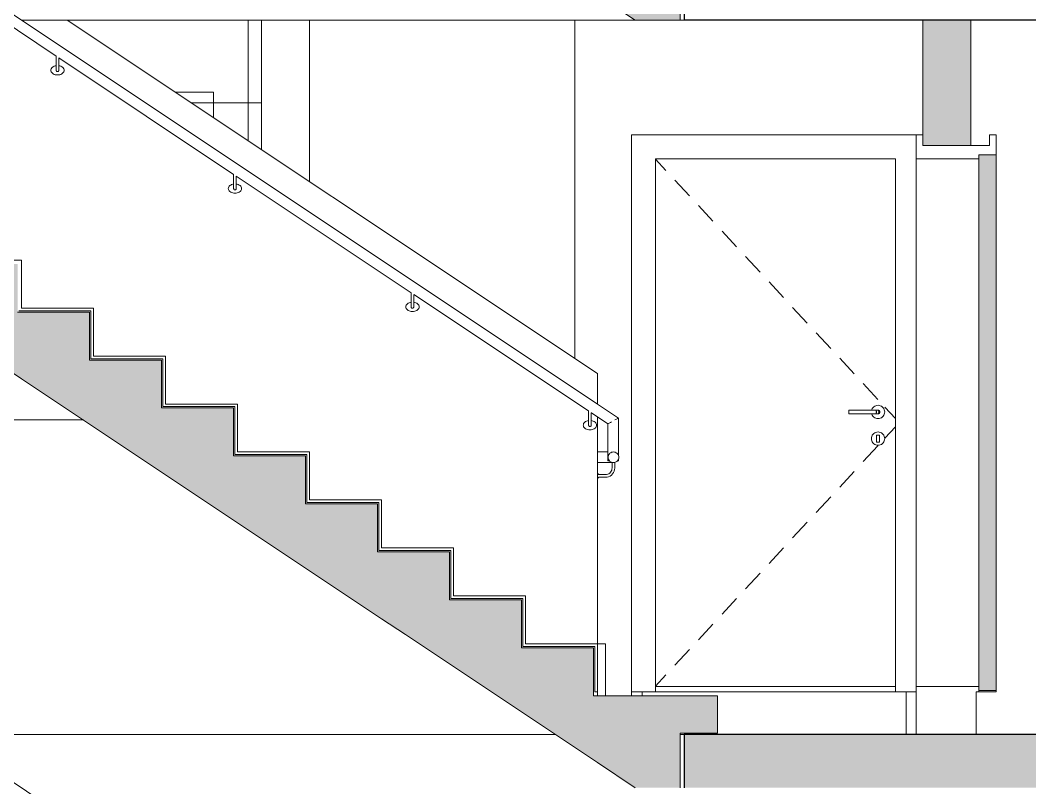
# Model space of a CAD drawing. Header units: metres. Extents: x -0.3 to 19.2, y -7 to 21.5.
# Drawn here: x 10 to 13.787, y 5.55 to 8.43 of the extents above; entities that cross this region are included whole.
import ezdxf

# ---------------------------------------------------------------- set-up
doc = ezdxf.new("R2010")
doc.units = ezdxf.units.M
doc.header["$MEASUREMENT"] = 0
for name, color, linetype in [('C_Schnitt C RB_1_120 Wand Innen tragend', 7, 'Continuous'), ('C_Schnitt C RB_1_210 Decke', 7, 'Continuous'), ('C_Schnitt C RB_1_270 Deckendurchbruchsymbol', 7, 'Continuous'), ('C_Schnitt C RB_1_410 Treppe', 7, 'Continuous'), ('C_Schnitt C RB_1_430 Aufzug', 7, 'Continuous'), ('C_Schnitt C RB_1_450 Absturzsicherung', 7, 'Continuous')]:
    doc.layers.add(name, color=color, linetype=linetype)

msp = doc.modelspace()

# ---------------------------------------------------------------- hatches: boundary and pattern name
at = {"layer": 'C_Schnitt C RB_1_120 Wand Innen tragend', "linetype": 'Continuous', "lineweight": 0, "true_color": 0x000000}
msp.add_hatch(color=18, dxfattribs=at).paths.add_polyline_path([(13.565, 7.96), (13.565, 8.43), (13.385, 8.43), (13.385, 7.96)])
at = {"layer": 'C_Schnitt C RB_1_120 Wand Innen tragend', "linetype": 'Continuous', "lineweight": 0, "true_color": 0x3f3f3f}
msp.add_hatch(color=250, dxfattribs=at).paths.add_polyline_path([(13.66, 5.915), (13.66, 7.925), (13.595, 7.925), (13.595, 5.915)])
at = {"layer": 'C_Schnitt C RB_1_210 Decke', "linetype": 'Continuous', "lineweight": 0, "true_color": 0x000000}
msp.add_hatch(color=18, dxfattribs=at).paths.add_polyline_path([(12.49, 5.55), (14.6743, 5.55), (14.6743, 5.75), (12.49, 5.75)])
at = {"layer": 'C_Schnitt C RB_1_410 Treppe', "linetype": 'Continuous', "lineweight": 0, "true_color": 0x000000}
for points in [[(7.79, 11.655), (7.79, 11.505), (7.94, 11.505), (7.94, 11.31), (7.9869, 11.31), (12.3069, 8.43), (12.475, 8.43), (12.475, 8.635), (12.615, 8.635), (12.615, 8.775), (12.15, 8.775), (12.15, 8.955), (11.88, 8.955), (11.88, 9.135), (11.61, 9.135), (11.61, 9.315), (11.34, 9.315), (11.34, 9.495), (11.07, 9.495), (11.07, 9.675), (10.8, 9.675), (10.8, 9.855), (10.53, 9.855), (10.53, 10.035), (10.26, 10.035), (10.26, 10.215), (9.99, 10.215), (9.99, 10.395), (9.72, 10.395), (9.72, 10.575), (9.45, 10.575), (9.45, 10.755), (9.18, 10.755), (9.18, 10.935), (8.91, 10.935), (8.91, 11.115), (8.64, 11.115), (8.64, 11.295), (8.37, 11.295), (8.37, 11.475), (8.105, 11.475), (8.105, 11.655)], [(8.105, 8.775), (7.79, 8.775), (7.79, 8.625), (7.94, 8.625), (7.94, 8.43), (7.9869, 8.43), (12.3069, 5.55), (12.475, 5.55), (12.475, 5.755), (12.615, 5.755), (12.615, 5.895), (12.15, 5.895), (12.15, 6.075), (11.88, 6.075), (11.88, 6.255), (11.61, 6.255), (11.61, 6.435), (11.34, 6.435), (11.34, 6.615), (11.07, 6.615), (11.07, 6.795), (10.8, 6.795), (10.8, 6.975), (10.53, 6.975), (10.53, 7.155), (10.26, 7.155), (10.26, 7.335), (9.99, 7.335), (9.99, 7.515), (9.72, 7.515), (9.72, 7.695), (9.45, 7.695), (9.45, 7.875), (9.18, 7.875), (9.18, 8.055), (8.91, 8.055), (8.91, 8.235), (8.64, 8.235), (8.64, 8.415), (8.37, 8.415), (8.37, 8.595), (8.105, 8.595)]]:
    msp.add_hatch(color=18, dxfattribs=at).paths.add_polyline_path(points)

# ---------------------------------------------------------------- linework, layer by layer
at = {"layer": 'C_Schnitt C RB_1_120 Wand Innen tragend', "color": 7, "linetype": 'Continuous', "lineweight": 18, "ltscale": 1000}
for p, q in [((10.905, 7.9442), (10.905, 8.43)), ((11.085, 8.43), (11.085, 7.8243)), ((12.08, 7.1613), (12.08, 8.43)), ((13.565, 8.43), (13.565, 7.96)), ((13.565, 7.96), (13.385, 7.96)), ((12.3325, 5.895), (12.3325, 5.91)), ((13.3225, 5.91), (13.3225, 5.75))]:
    msp.add_line(p, q, dxfattribs=at)
at = {"layer": 'C_Schnitt C RB_1_120 Wand Innen tragend', "color": 7, "linetype": 'Continuous', "lineweight": 13, "ltscale": 1000}
for p, q in [((12.2925, 5.91), (12.2925, 8)), ((12.2925, 8), (13.36, 8)), ((13.385, 8), (13.36, 8)), ((13.635, 8), (13.635, 7.96)), ((13.66, 8), (13.635, 8)), ((13.66, 7.925), (13.595, 7.925)), ((12.7624, 7.91), (12.3825, 7.91)), ((12.3825, 7.91), (12.3825, 5.93)), ((12.3825, 7.9088), (12.4218, 7.8663)), ((12.8274, 7.91), (12.7624, 7.91)), ((13.2825, 7.91), (12.8274, 7.91)), ((13.2825, 5.93), (13.2825, 7.91)), ((13.36, 7.91), (13.36, 5.91)), ((13.595, 7.91), (13.36, 7.91)), ((12.4558, 7.8296), (12.5101, 7.7709)), ((12.5441, 7.7342), (12.5984, 7.6755)), ((12.6324, 7.6388), (12.6867, 7.58)), ((12.7207, 7.5433), (12.775, 7.4846)), ((12.809, 7.4479), (12.8633, 7.3892)), ((12.8973, 7.3525), (12.9516, 7.2938)), ((12.9856, 7.2571), (13.0399, 7.1984)), ((13.0739, 7.1617), (13.1282, 7.103)), ((13.1622, 7.0663), (13.2165, 7.0075)), ((13.1936, 6.967), (13.194, 6.9686)), ((13.194, 6.9686), (13.1958, 6.9725)), ((13.1958, 6.9725), (13.1983, 6.9761)), ((13.1983, 6.9761), (13.2014, 6.9792)), ((13.2014, 6.9792), (13.205, 6.9817)), ((13.205, 6.9817), (13.2089, 6.9835)), ((13.2089, 6.9835), (13.2132, 6.9846)), ((13.2132, 6.9846), (13.2175, 6.985)), ((13.2175, 6.985), (13.2218, 6.9846)), ((13.2218, 6.9846), (13.2261, 6.9835)), ((13.2261, 6.9835), (13.23, 6.9817)), ((13.23, 6.9817), (13.2336, 6.9792)), ((13.2336, 6.9792), (13.2367, 6.9761)), ((13.2367, 6.9761), (13.2392, 6.9725)), ((13.2392, 6.9725), (13.241, 6.9686)), ((13.241, 6.9686), (13.2421, 6.9643)), ((13.2432, 6.9787), (13.2825, 6.9362)), ((13.1075, 6.967), (13.1075, 6.9669)), ((13.1985, 6.967), (13.1075, 6.967)), ((13.1075, 6.9669), (13.1075, 6.9666)), ((13.1075, 6.9666), (13.1075, 6.9661)), ((13.1075, 6.9661), (13.1075, 6.9654)), ((13.1075, 6.9654), (13.1075, 6.9645)), ((13.1075, 6.9645), (13.1075, 6.9635)), ((13.1075, 6.9635), (13.1075, 6.9624)), ((13.1075, 6.9624), (13.1075, 6.9612)), ((13.1075, 6.9612), (13.1075, 6.96)), ((13.1075, 6.96), (13.1075, 6.9588)), ((13.1075, 6.9588), (13.1075, 6.9576)), ((13.1075, 6.9576), (13.1075, 6.9565)), ((13.1075, 6.9565), (13.1075, 6.9555)), ((13.1075, 6.9555), (13.1075, 6.9546)), ((13.1075, 6.9546), (13.1075, 6.9539)), ((13.1075, 6.9539), (13.1075, 6.9534)), ((13.1075, 6.9534), (13.1075, 6.9531)), ((13.1075, 6.9531), (13.1075, 6.953)), ((13.1985, 6.953), (13.1075, 6.953)), ((13.194, 6.9514), (13.1936, 6.953)), ((13.1958, 6.9475), (13.194, 6.9514)), ((13.1983, 6.9439), (13.1958, 6.9475)), ((13.2014, 6.9408), (13.1983, 6.9439)), ((13.208, 6.967), (13.1985, 6.967)), ((13.208, 6.953), (13.1985, 6.953)), ((13.205, 6.9383), (13.2014, 6.9408)), ((13.2089, 6.9365), (13.205, 6.9383)), ((13.215, 6.967), (13.208, 6.967)), ((13.215, 6.953), (13.208, 6.953)), ((13.2132, 6.9354), (13.2089, 6.9365)), ((13.2098, 6.9661), (13.2103, 6.9654)), ((13.2103, 6.9546), (13.2098, 6.9539)), ((13.2103, 6.9654), (13.2108, 6.9645)), ((13.2108, 6.9555), (13.2103, 6.9546)), ((13.2108, 6.9645), (13.2111, 6.9635)), ((13.2111, 6.9565), (13.2108, 6.9555)), ((13.2111, 6.9635), (13.2114, 6.9624)), ((13.2114, 6.9576), (13.2111, 6.9565)), ((13.2114, 6.9624), (13.2116, 6.9612)), ((13.2116, 6.9588), (13.2114, 6.9576)), ((13.2116, 6.9612), (13.2116, 6.96)), ((13.2116, 6.96), (13.2116, 6.9588)), ((13.2175, 6.935), (13.2132, 6.9354)), ((13.2175, 6.967), (13.215, 6.967)), ((13.2175, 6.953), (13.215, 6.953)), ((13.2175, 6.967), (13.2187, 6.9669)), ((13.2187, 6.9531), (13.2175, 6.953)), ((13.2218, 6.9354), (13.2175, 6.935)), ((13.2181, 6.9661), (13.219, 6.9654)), ((13.219, 6.9546), (13.2181, 6.9539)), ((13.2187, 6.9669), (13.2199, 6.9666)), ((13.2199, 6.9534), (13.2187, 6.9531)), ((13.219, 6.9654), (13.2198, 6.9645)), ((13.2198, 6.9555), (13.219, 6.9546)), ((13.2198, 6.9645), (13.2204, 6.9635)), ((13.2204, 6.9565), (13.2198, 6.9555)), ((13.2199, 6.9666), (13.221, 6.9661)), ((13.221, 6.9539), (13.2199, 6.9534)), ((13.2204, 6.9635), (13.2209, 6.9624)), ((13.2209, 6.9576), (13.2204, 6.9565)), ((13.2209, 6.9624), (13.2211, 6.9612)), ((13.2211, 6.9588), (13.2209, 6.9576)), ((13.221, 6.9661), (13.222, 6.9654)), ((13.222, 6.9546), (13.221, 6.9539)), ((13.2211, 6.9612), (13.2212, 6.96)), ((13.2212, 6.96), (13.2211, 6.9588)), ((13.2261, 6.9365), (13.2218, 6.9354)), ((13.222, 6.9654), (13.2229, 6.9645)), ((13.2229, 6.9555), (13.222, 6.9546)), ((13.2229, 6.9645), (13.2236, 6.9635)), ((13.2236, 6.9565), (13.2229, 6.9555)), ((13.2236, 6.9635), (13.2241, 6.9624)), ((13.2241, 6.9576), (13.2236, 6.9565)), ((13.2241, 6.9624), (13.2244, 6.9612)), ((13.2244, 6.9588), (13.2241, 6.9576)), ((13.2244, 6.9612), (13.2245, 6.96)), ((13.2245, 6.96), (13.2244, 6.9588)), ((13.23, 6.9383), (13.2261, 6.9365)), ((13.2336, 6.9408), (13.23, 6.9383)), ((13.2367, 6.9439), (13.2336, 6.9408)), ((13.2392, 6.9475), (13.2367, 6.9439)), ((13.241, 6.9514), (13.2392, 6.9475)), ((13.2421, 6.9557), (13.241, 6.9514)), ((13.2421, 6.9643), (13.2425, 6.96)), ((13.2425, 6.96), (13.2421, 6.9557)), ((13.2432, 6.8613), (13.2825, 6.9038)), ((13.1925, 6.86), (13.1929, 6.8643)), ((13.1929, 6.8557), (13.1925, 6.86)), ((13.1929, 6.8643), (13.194, 6.8686)), ((13.194, 6.8514), (13.1929, 6.8557)), ((13.194, 6.8686), (13.1958, 6.8725)), ((13.1958, 6.8725), (13.1983, 6.8761)), ((13.1983, 6.8761), (13.2014, 6.8792)), ((13.2014, 6.8792), (13.205, 6.8817)), ((13.205, 6.8817), (13.2089, 6.8835)), ((13.2089, 6.8835), (13.2132, 6.8846)), ((13.2235, 6.873), (13.2115, 6.873)), ((13.2115, 6.873), (13.2115, 6.847)), ((13.2132, 6.8846), (13.2175, 6.885)), ((13.2175, 6.885), (13.2218, 6.8846)), ((13.2218, 6.8846), (13.2261, 6.8835)), ((13.2235, 6.847), (13.2235, 6.873)), ((13.2261, 6.8835), (13.23, 6.8817)), ((13.23, 6.8817), (13.2336, 6.8792)), ((13.2336, 6.8792), (13.2367, 6.8761)), ((13.2367, 6.8761), (13.2392, 6.8725)), ((13.2392, 6.8725), (13.241, 6.8686)), ((13.241, 6.8686), (13.2421, 6.8643)), ((13.2421, 6.8557), (13.241, 6.8514)), ((13.2421, 6.8643), (13.2425, 6.86)), ((13.2425, 6.86), (13.2421, 6.8557)), ((13.1622, 6.7737), (13.2165, 6.8325)), ((13.1958, 6.8475), (13.194, 6.8514)), ((13.1983, 6.8439), (13.1958, 6.8475)), ((13.2014, 6.8408), (13.1983, 6.8439)), ((13.205, 6.8383), (13.2014, 6.8408)), ((13.2089, 6.8365), (13.205, 6.8383)), ((13.2132, 6.8354), (13.2089, 6.8365)), ((13.2115, 6.847), (13.2235, 6.847)), ((13.2175, 6.835), (13.2132, 6.8354)), ((13.2218, 6.8354), (13.2175, 6.835)), ((13.2261, 6.8365), (13.2218, 6.8354)), ((13.23, 6.8383), (13.2261, 6.8365)), ((13.2336, 6.8408), (13.23, 6.8383)), ((13.2367, 6.8439), (13.2336, 6.8408)), ((13.2392, 6.8475), (13.2367, 6.8439)), ((13.241, 6.8514), (13.2392, 6.8475)), ((13.0739, 6.6783), (13.1282, 6.737)), ((12.9856, 6.5829), (13.0399, 6.6416)), ((12.8973, 6.4875), (12.9516, 6.5462)), ((12.809, 6.3921), (12.8633, 6.4508)), ((12.7207, 6.2967), (12.775, 6.3554)), ((12.6324, 6.2012), (12.6867, 6.26)), ((12.5441, 6.1058), (12.5984, 6.1645)), ((12.4558, 6.0104), (12.5101, 6.0691)), ((12.3825, 5.9312), (12.4218, 5.9737)), ((12.2925, 5.91), (12.2925, 5.895)), ((12.3325, 5.91), (12.2925, 5.91)), ((12.3825, 5.91), (12.3325, 5.91)), ((13.2825, 5.93), (12.3825, 5.93)), ((12.3825, 5.93), (12.3825, 5.91)), ((12.3825, 5.91), (13.2825, 5.91)), ((13.2825, 5.91), (13.2825, 5.93)), ((13.3225, 5.91), (13.2825, 5.91)), ((13.36, 5.91), (13.3225, 5.91)), ((13.36, 5.91), (13.36, 5.91)), ((13.585, 5.91), (13.585, 5.75)), ((13.595, 5.91), (13.585, 5.91)), ((13.595, 5.93), (13.595, 5.91)), ((13.595, 5.915), (13.595, 5.91)), ((13.66, 5.915), (13.595, 5.915)), ((13.595, 5.91), (13.66, 5.91)), ((13.66, 5.915), (13.66, 5.91))]:
    msp.add_line(p, q, dxfattribs=at)
at = {"layer": 'C_Schnitt C RB_1_120 Wand Innen tragend', "color": 7, "linetype": 'Continuous', "lineweight": 18, "ltscale": 1000, "flags": 128}
msp.add_lwpolyline([(13.385, 8.43), (13.385, 8), (13.385, 7.96)], dxfattribs=at)
at = {"layer": 'C_Schnitt C RB_1_120 Wand Innen tragend', "color": 7, "linetype": 'Continuous', "lineweight": 13, "ltscale": 1000, "flags": 128}
for points in [[(13.36, 8), (13.36, 7.96), (13.36, 7.91)], [(13.66, 8), (13.66, 7.96), (13.66, 7.925), (13.66, 5.915)], [(13.635, 7.96), (13.595, 7.96), (13.565, 7.96)], [(13.595, 7.925), (13.595, 7.91), (13.595, 5.915)], [(13.36, 5.93), (13.36, 5.91), (13.36, 5.75)], [(13.595, 5.93), (13.58, 5.93), (13.375, 5.93), (13.36, 5.93)]]:
    msp.add_lwpolyline(points, dxfattribs=at)
at = {"layer": 'C_Schnitt C RB_1_210 Decke', "color": 7, "linetype": 'Continuous', "lineweight": 25, "ltscale": 1000}
for p, q in [((12.49, 8.63), (12.49, 8.43)), ((13.385, 8.43), (12.49, 8.43)), ((13.565, 8.43), (13.385, 8.43)), ((12.49, 5.75), (12.49, 5.55))]:
    msp.add_line(p, q, dxfattribs=at)
at = {"layer": 'C_Schnitt C RB_1_210 Decke', "color": 7, "linetype": 'Continuous', "lineweight": 13, "ltscale": 1000}
for p, q in [((10.176, 8.43), (12.3069, 8.43)), ((12.475, 8.43), (12.49, 8.43)), ((12.475, 5.75), (12.49, 5.75))]:
    msp.add_line(p, q, dxfattribs=at)
at = {"layer": 'C_Schnitt C RB_1_210 Decke', "color": 7, "linetype": 'Continuous', "lineweight": 25, "ltscale": 1000, "flags": 128}
for points in [[(18.6475, 8.43), (14.6743, 8.43), (13.565, 8.43)], [(18.6475, 5.75), (14.6743, 5.75), (13.585, 5.75), (13.36, 5.75), (12.49, 5.75)]]:
    msp.add_lwpolyline(points, dxfattribs=at)
at = {"layer": 'C_Schnitt C RB_1_270 Deckendurchbruchsymbol', "color": 7, "linetype": 'Continuous', "lineweight": 13, "ltscale": 1000}
msp.add_line((10.6412, 8.12), (10.905, 8.12), dxfattribs=at)
at = {"layer": 'C_Schnitt C RB_1_410 Treppe', "color": 7, "linetype": 'Continuous', "lineweight": 13, "ltscale": 1000}
for p, q in [((12.165, 6.99), (8.115, 9.69)), ((10.135, 8.2953), (9.4794, 8.7324)), ((10.1351, 8.2953), (10.135, 8.2953)), ((10.135, 8.2953), (10.135, 8.2719)), ((10.1353, 8.2953), (10.1351, 8.2953)), ((10.1208, 8.2532), (10.1239, 8.2553)), ((10.1239, 8.2553), (10.1275, 8.2571)), ((10.1275, 8.2571), (10.1314, 8.2584)), ((10.1314, 8.2584), (10.135, 8.259)), ((10.135, 8.2719), (10.135, 8.2667)), ((10.135, 8.2667), (10.135, 8.2617)), ((10.135, 8.2617), (10.135, 8.2569)), ((10.135, 8.2569), (10.135, 8.2526)), ((10.145, 8.2886), (10.145, 8.2719)), ((10.8006, 7.8515), (10.145, 8.2886)), ((10.145, 8.2719), (10.145, 8.2667)), ((10.145, 8.2667), (10.145, 8.2617)), ((10.145, 8.2617), (10.145, 8.2569)), ((10.145, 8.259), (10.1486, 8.2584)), ((10.145, 8.2569), (10.145, 8.2526)), ((10.1486, 8.2584), (10.1525, 8.2571)), ((10.1525, 8.2571), (10.1561, 8.2553)), ((10.1561, 8.2553), (10.1592, 8.2532)), ((10.115, 8.2419), (10.1154, 8.245)), ((10.1154, 8.2389), (10.115, 8.2419)), ((10.1154, 8.245), (10.1165, 8.2479)), ((10.1165, 8.2359), (10.1154, 8.2389)), ((10.1165, 8.2479), (10.1183, 8.2507)), ((10.1183, 8.2332), (10.1165, 8.2359)), ((10.1183, 8.2507), (10.1208, 8.2532)), ((10.1208, 8.2307), (10.1183, 8.2332)), ((10.1239, 8.2285), (10.1208, 8.2307)), ((10.1275, 8.2268), (10.1239, 8.2285)), ((10.1314, 8.2255), (10.1275, 8.2268)), ((10.1357, 8.2247), (10.1314, 8.2255)), ((10.135, 8.2526), (10.135, 8.2489)), ((10.135, 8.2489), (10.135, 8.2459)), ((10.135, 8.2459), (10.135, 8.2437)), ((10.135, 8.2437), (10.135, 8.2424)), ((10.135, 8.2424), (10.135, 8.2419)), ((10.1351, 8.2411), (10.135, 8.2419)), ((10.1353, 8.2402), (10.1351, 8.2411)), ((10.1357, 8.2394), (10.1353, 8.2402)), ((10.1362, 8.2387), (10.1357, 8.2394)), ((10.14, 8.2244), (10.1357, 8.2247)), ((10.1368, 8.2381), (10.1362, 8.2387)), ((10.1375, 8.2376), (10.1368, 8.2381)), ((10.1383, 8.2372), (10.1375, 8.2376)), ((10.1391, 8.237), (10.1383, 8.2372)), ((10.14, 8.2369), (10.1391, 8.237)), ((10.1409, 8.237), (10.14, 8.2369)), ((10.1443, 8.2247), (10.14, 8.2244)), ((10.1417, 8.2372), (10.1409, 8.237)), ((10.1425, 8.2376), (10.1417, 8.2372)), ((10.1432, 8.2381), (10.1425, 8.2376)), ((10.1438, 8.2387), (10.1432, 8.2381)), ((10.1443, 8.2394), (10.1438, 8.2387)), ((10.1447, 8.2402), (10.1443, 8.2394)), ((10.1486, 8.2255), (10.1443, 8.2247)), ((10.1449, 8.2411), (10.1447, 8.2402)), ((10.145, 8.2419), (10.1449, 8.2411)), ((10.145, 8.2526), (10.145, 8.2489)), ((10.145, 8.2489), (10.145, 8.2459)), ((10.145, 8.2459), (10.145, 8.2437)), ((10.145, 8.2437), (10.145, 8.2424)), ((10.145, 8.2424), (10.145, 8.2419)), ((10.1525, 8.2268), (10.1486, 8.2255)), ((10.1561, 8.2285), (10.1525, 8.2268)), ((10.1592, 8.2307), (10.1561, 8.2285)), ((10.1592, 8.2532), (10.1617, 8.2507)), ((10.1617, 8.2332), (10.1592, 8.2307)), ((10.1617, 8.2507), (10.1635, 8.2479)), ((10.1635, 8.2359), (10.1617, 8.2332)), ((10.1635, 8.2479), (10.1646, 8.245)), ((10.1646, 8.2389), (10.1635, 8.2359)), ((10.1646, 8.245), (10.165, 8.2419)), ((10.165, 8.2419), (10.1646, 8.2389)), ((10.8007, 7.8515), (10.8006, 7.8515)), ((10.8006, 7.8515), (10.8006, 7.8282)), ((10.8009, 7.8515), (10.8007, 7.8515)), ((10.8106, 7.8448), (10.8106, 7.8282)), ((11.4663, 7.4077), (10.8106, 7.8448)), ((10.7806, 7.7982), (10.781, 7.8012)), ((10.781, 7.8012), (10.7821, 7.8042)), ((10.7821, 7.8042), (10.784, 7.8069)), ((10.784, 7.8069), (10.7865, 7.8094)), ((10.7865, 7.8094), (10.7896, 7.8116)), ((10.7896, 7.8116), (10.7931, 7.8133)), ((10.7931, 7.8133), (10.7971, 7.8146)), ((10.7971, 7.8146), (10.8006, 7.8153)), ((10.8006, 7.8282), (10.8006, 7.823)), ((10.8006, 7.823), (10.8006, 7.8179)), ((10.8006, 7.8179), (10.8006, 7.8132)), ((10.8006, 7.8132), (10.8006, 7.8089)), ((10.8006, 7.8089), (10.8006, 7.8052)), ((10.8006, 7.8052), (10.8006, 7.8022)), ((10.8006, 7.8022), (10.8006, 7.8)), ((10.8106, 7.8282), (10.8106, 7.823)), ((10.8106, 7.823), (10.8106, 7.8179)), ((10.8106, 7.8179), (10.8106, 7.8132)), ((10.8106, 7.8153), (10.8142, 7.8146)), ((10.8106, 7.8132), (10.8106, 7.8089)), ((10.8106, 7.8089), (10.8106, 7.8052)), ((10.8106, 7.8052), (10.8106, 7.8022)), ((10.8106, 7.8022), (10.8106, 7.8)), ((10.8142, 7.8146), (10.8181, 7.8133)), ((10.8181, 7.8133), (10.8217, 7.8116)), ((10.8217, 7.8116), (10.8248, 7.8094)), ((10.8248, 7.8094), (10.8273, 7.8069)), ((10.8273, 7.8069), (10.8291, 7.8042)), ((10.8291, 7.8042), (10.8303, 7.8012)), ((10.8303, 7.8012), (10.8306, 7.7982)), ((10.781, 7.7951), (10.7806, 7.7982)), ((10.7821, 7.7922), (10.781, 7.7951)), ((10.784, 7.7894), (10.7821, 7.7922)), ((10.7865, 7.7869), (10.784, 7.7894)), ((10.7896, 7.7848), (10.7865, 7.7869)), ((10.7931, 7.783), (10.7896, 7.7848)), ((10.7971, 7.7817), (10.7931, 7.783)), ((10.8013, 7.7809), (10.7971, 7.7817)), ((10.8006, 7.8), (10.8006, 7.7986)), ((10.8006, 7.7986), (10.8006, 7.7982)), ((10.8007, 7.7973), (10.8006, 7.7982)), ((10.8009, 7.7965), (10.8007, 7.7973)), ((10.8013, 7.7957), (10.8009, 7.7965)), ((10.8018, 7.795), (10.8013, 7.7957)), ((10.8056, 7.7807), (10.8013, 7.7809)), ((10.8024, 7.7943), (10.8018, 7.795)), ((10.8031, 7.7938), (10.8024, 7.7943)), ((10.8039, 7.7935), (10.8031, 7.7938)), ((10.8048, 7.7932), (10.8039, 7.7935)), ((10.8056, 7.7932), (10.8048, 7.7932)), ((10.8065, 7.7932), (10.8056, 7.7932)), ((10.81, 7.7809), (10.8056, 7.7807)), ((10.8073, 7.7935), (10.8065, 7.7932)), ((10.8081, 7.7938), (10.8073, 7.7935)), ((10.8089, 7.7943), (10.8081, 7.7938)), ((10.8095, 7.795), (10.8089, 7.7943)), ((10.81, 7.7957), (10.8095, 7.795)), ((10.8103, 7.7965), (10.81, 7.7957)), ((10.8142, 7.7817), (10.81, 7.7809)), ((10.8106, 7.7973), (10.8103, 7.7965)), ((10.8106, 7.8), (10.8106, 7.7986)), ((10.8106, 7.7986), (10.8106, 7.7982)), ((10.8106, 7.7982), (10.8106, 7.7973)), ((10.8181, 7.783), (10.8142, 7.7817)), ((10.8217, 7.7848), (10.8181, 7.783)), ((10.8248, 7.7869), (10.8217, 7.7848)), ((10.8273, 7.7894), (10.8248, 7.7869)), ((10.8291, 7.7922), (10.8273, 7.7894)), ((10.8303, 7.7951), (10.8291, 7.7922)), ((10.8306, 7.7982), (10.8303, 7.7951)), ((11.4664, 7.4077), (11.4663, 7.4077)), ((11.4663, 7.4077), (11.4663, 7.3844)), ((11.4663, 7.3844), (11.4663, 7.3792)), ((11.4666, 7.4077), (11.4664, 7.4077)), ((11.4763, 7.4011), (11.4763, 7.3844)), ((12.1319, 6.964), (11.4763, 7.4011)), ((11.4763, 7.3844), (11.4763, 7.3792)), ((11.4463, 7.3544), (11.4467, 7.3574)), ((11.4467, 7.3514), (11.4463, 7.3544)), ((11.4467, 7.3574), (11.4478, 7.3604)), ((11.4478, 7.3484), (11.4467, 7.3514)), ((11.4478, 7.3604), (11.4496, 7.3632)), ((11.4496, 7.3457), (11.4478, 7.3484)), ((11.4496, 7.3632), (11.4521, 7.3657)), ((11.4521, 7.3657), (11.4552, 7.3678)), ((11.4552, 7.3678), (11.4588, 7.3696)), ((11.4588, 7.3696), (11.4627, 7.3709)), ((11.4627, 7.3709), (11.4663, 7.3715)), ((11.4663, 7.3792), (11.4663, 7.3741)), ((11.4663, 7.3741), (11.4663, 7.3694)), ((11.4663, 7.3694), (11.4663, 7.3651)), ((11.4663, 7.3651), (11.4663, 7.3614)), ((11.4663, 7.3614), (11.4663, 7.3584)), ((11.4663, 7.3584), (11.4663, 7.3562)), ((11.4663, 7.3562), (11.4663, 7.3549)), ((11.4663, 7.3549), (11.4663, 7.3544)), ((11.4664, 7.3535), (11.4663, 7.3544)), ((11.4666, 7.3527), (11.4664, 7.3535)), ((11.467, 7.3519), (11.4666, 7.3527)), ((11.4675, 7.3512), (11.467, 7.3519)), ((11.4681, 7.3506), (11.4675, 7.3512)), ((11.4688, 7.3501), (11.4681, 7.3506)), ((11.4696, 7.3497), (11.4688, 7.3501)), ((11.4704, 7.3495), (11.4696, 7.3497)), ((11.4713, 7.3494), (11.4704, 7.3495)), ((11.4721, 7.3495), (11.4713, 7.3494)), ((11.473, 7.3497), (11.4721, 7.3495)), ((11.4738, 7.3501), (11.473, 7.3497)), ((11.4745, 7.3506), (11.4738, 7.3501)), ((11.4751, 7.3512), (11.4745, 7.3506)), ((11.4756, 7.3519), (11.4751, 7.3512)), ((11.476, 7.3527), (11.4756, 7.3519)), ((11.4762, 7.3535), (11.476, 7.3527)), ((11.4763, 7.3544), (11.4762, 7.3535)), ((11.4763, 7.3792), (11.4763, 7.3741)), ((11.4763, 7.3741), (11.4763, 7.3694)), ((11.4763, 7.3715), (11.4798, 7.3709)), ((11.4763, 7.3694), (11.4763, 7.3651)), ((11.4763, 7.3651), (11.4763, 7.3614)), ((11.4763, 7.3614), (11.4763, 7.3584)), ((11.4763, 7.3584), (11.4763, 7.3562)), ((11.4763, 7.3562), (11.4763, 7.3549)), ((11.4763, 7.3549), (11.4763, 7.3544)), ((11.4798, 7.3709), (11.4838, 7.3696)), ((11.4838, 7.3696), (11.4874, 7.3678)), ((11.4874, 7.3678), (11.4904, 7.3657)), ((11.4904, 7.3657), (11.4929, 7.3632)), ((11.4929, 7.3632), (11.4948, 7.3604)), ((11.4948, 7.3484), (11.4929, 7.3457)), ((11.4948, 7.3604), (11.4959, 7.3574)), ((11.4959, 7.3514), (11.4948, 7.3484)), ((11.4959, 7.3574), (11.4963, 7.3544)), ((11.4963, 7.3544), (11.4959, 7.3514)), ((11.4521, 7.3432), (11.4496, 7.3457)), ((11.4552, 7.341), (11.4521, 7.3432)), ((11.4588, 7.3393), (11.4552, 7.341)), ((11.4627, 7.338), (11.4588, 7.3393)), ((11.4669, 7.3372), (11.4627, 7.338)), ((11.4713, 7.3369), (11.4669, 7.3372)), ((11.4756, 7.3372), (11.4713, 7.3369)), ((11.4798, 7.338), (11.4756, 7.3372)), ((11.4838, 7.3393), (11.4798, 7.338)), ((11.4874, 7.341), (11.4838, 7.3393)), ((11.4904, 7.3432), (11.4874, 7.341)), ((11.4929, 7.3457), (11.4904, 7.3432)), ((12.165, 6.99), (12.244, 6.9373)), ((12.132, 6.964), (12.1319, 6.964)), ((12.1319, 6.964), (12.1319, 6.9406)), ((12.1319, 6.9406), (12.1319, 6.9354)), ((12.1319, 6.9354), (12.1319, 6.9304)), ((12.1319, 6.9304), (12.1319, 6.9256)), ((12.1322, 6.964), (12.132, 6.964)), ((12.1419, 6.9573), (12.1419, 6.9406)), ((12.1428, 6.9567), (12.1419, 6.9573)), ((12.1419, 6.9406), (12.1419, 6.9354)), ((12.1419, 6.9354), (12.1419, 6.9304)), ((12.1419, 6.9304), (12.1419, 6.9256)), ((12.1428, 6.9567), (12.204, 6.9159)), ((12.234, 6.932), (12.2309, 6.9303)), ((12.2369, 6.9335), (12.234, 6.932)), ((12.2394, 6.9348), (12.2369, 6.9335)), ((12.2414, 6.9359), (12.2394, 6.9348)), ((12.2428, 6.9367), (12.2414, 6.9359)), ((12.2437, 6.9371), (12.2428, 6.9367)), ((12.244, 6.9373), (12.2437, 6.9371)), ((12.244, 6.9373), (12.244, 6.7959)), ((12.1119, 6.9106), (12.1123, 6.9137)), ((12.1123, 6.9076), (12.1119, 6.9106)), ((12.1123, 6.9137), (12.1134, 6.9166)), ((12.1134, 6.9047), (12.1123, 6.9076)), ((12.1134, 6.9166), (12.1153, 6.9194)), ((12.1153, 6.9019), (12.1134, 6.9047)), ((12.1153, 6.9194), (12.1178, 6.9219)), ((12.1178, 6.8994), (12.1153, 6.9019)), ((12.1178, 6.9219), (12.1209, 6.9241)), ((12.1209, 6.8972), (12.1178, 6.8994)), ((12.1209, 6.9241), (12.1244, 6.9258)), ((12.1244, 6.8955), (12.1209, 6.8972)), ((12.1244, 6.9258), (12.1284, 6.9271)), ((12.1284, 6.8942), (12.1244, 6.8955)), ((12.1284, 6.9271), (12.1319, 6.9278)), ((12.1326, 6.8934), (12.1284, 6.8942)), ((12.1319, 6.9256), (12.1319, 6.9214)), ((12.1319, 6.9214), (12.1319, 6.9177)), ((12.1319, 6.9177), (12.1319, 6.9147)), ((12.1319, 6.9147), (12.1319, 6.9125)), ((12.1319, 6.9125), (12.1319, 6.9111)), ((12.1319, 6.9111), (12.1319, 6.9106)), ((12.132, 6.9098), (12.1319, 6.9106)), ((12.1322, 6.9089), (12.132, 6.9098)), ((12.1326, 6.9081), (12.1322, 6.9089)), ((12.1331, 6.9074), (12.1326, 6.9081)), ((12.1369, 6.8931), (12.1326, 6.8934)), ((12.1337, 6.9068), (12.1331, 6.9074)), ((12.1344, 6.9063), (12.1337, 6.9068)), ((12.1352, 6.9059), (12.1344, 6.9063)), ((12.1361, 6.9057), (12.1352, 6.9059)), ((12.1369, 6.9056), (12.1361, 6.9057)), ((12.1378, 6.9057), (12.1369, 6.9056)), ((12.1413, 6.8934), (12.1369, 6.8931)), ((12.1386, 6.9059), (12.1378, 6.9057)), ((12.1394, 6.9063), (12.1386, 6.9059)), ((12.1401, 6.9068), (12.1394, 6.9063)), ((12.1408, 6.9074), (12.1401, 6.9068)), ((12.1413, 6.9081), (12.1408, 6.9074)), ((12.1416, 6.9089), (12.1413, 6.9081)), ((12.1455, 6.8942), (12.1413, 6.8934)), ((12.1418, 6.9098), (12.1416, 6.9089)), ((12.1419, 6.9106), (12.1418, 6.9098)), ((12.1419, 6.9278), (12.1455, 6.9271)), ((12.1419, 6.9256), (12.1419, 6.9214)), ((12.1419, 6.9214), (12.1419, 6.9177)), ((12.1419, 6.9177), (12.1419, 6.9147)), ((12.1419, 6.9147), (12.1419, 6.9125)), ((12.1419, 6.9125), (12.1419, 6.9111)), ((12.1419, 6.9111), (12.1419, 6.9106)), ((12.1455, 6.9271), (12.1494, 6.9258)), ((12.1494, 6.8955), (12.1455, 6.8942)), ((12.1494, 6.9258), (12.153, 6.9241)), ((12.153, 6.8972), (12.1494, 6.8955)), ((12.153, 6.9241), (12.1561, 6.9219)), ((12.1561, 6.8994), (12.153, 6.8972)), ((12.1561, 6.9219), (12.1586, 6.9194)), ((12.1586, 6.9019), (12.1561, 6.8994)), ((12.1586, 6.9194), (12.1604, 6.9166)), ((12.1604, 6.9047), (12.1586, 6.9019)), ((12.1604, 6.9166), (12.1615, 6.9137)), ((12.1615, 6.9076), (12.1604, 6.9047)), ((12.1615, 6.9137), (12.1619, 6.9106)), ((12.1619, 6.9106), (12.1615, 6.9076)), ((12.2043, 6.9161), (12.204, 6.9159)), ((12.204, 6.9159), (12.204, 6.7773)), ((12.2053, 6.9165), (12.2043, 6.9161)), ((12.2067, 6.9173), (12.2053, 6.9165)), ((12.2087, 6.9184), (12.2067, 6.9173)), ((12.2112, 6.9197), (12.2087, 6.9184)), ((12.214, 6.9212), (12.2112, 6.9197)), ((12.2172, 6.9229), (12.214, 6.9212)), ((12.165, 4.11), (8.115, 6.81)), ((12.165, 6.81), (12.204, 6.81)), ((12.2053, 6.7935), (12.205, 6.79)), ((12.205, 6.79), (12.2053, 6.7865)), ((12.2062, 6.7968), (12.2053, 6.7935)), ((12.2053, 6.7865), (12.2062, 6.7832)), ((12.2077, 6.8), (12.2062, 6.7968)), ((12.2062, 6.7832), (12.2077, 6.78)), ((12.2097, 6.8029), (12.2077, 6.8)), ((12.2077, 6.78), (12.2097, 6.7771)), ((12.2121, 6.8053), (12.2097, 6.8029)), ((12.215, 6.8073), (12.2121, 6.8053)), ((12.2182, 6.8088), (12.215, 6.8073)), ((12.2215, 6.8097), (12.2182, 6.8088)), ((12.225, 6.81), (12.2215, 6.8097)), ((12.2285, 6.8097), (12.225, 6.81)), ((12.2318, 6.8088), (12.2285, 6.8097)), ((12.235, 6.8073), (12.2318, 6.8088)), ((12.2379, 6.8053), (12.235, 6.8073)), ((12.2403, 6.8029), (12.2379, 6.8053)), ((12.2423, 6.8), (12.2403, 6.8029)), ((12.2403, 6.7771), (12.2423, 6.78)), ((12.2438, 6.7968), (12.2423, 6.8)), ((12.2423, 6.78), (12.2438, 6.7832)), ((12.2447, 6.7935), (12.2438, 6.7968)), ((12.2438, 6.7832), (12.2447, 6.7865)), ((12.244, 6.7841), (12.244, 6.7773)), ((12.245, 6.79), (12.2447, 6.7935)), ((12.2447, 6.7865), (12.245, 6.79)), ((12.165, 6.77), (12.22, 6.77)), ((12.2043, 6.7773), (12.204, 6.7773)), ((12.2053, 6.7773), (12.2043, 6.7773)), ((12.2067, 6.7773), (12.2053, 6.7773)), ((12.2087, 6.7773), (12.2067, 6.7773)), ((12.2096, 6.7773), (12.2087, 6.7773)), ((12.2097, 6.7771), (12.2121, 6.7747)), ((12.2121, 6.7747), (12.215, 6.7727)), ((12.215, 6.7727), (12.2182, 6.7712)), ((12.2185, 6.7415), (12.2166, 6.7375)), ((12.2182, 6.7712), (12.2215, 6.7703)), ((12.2196, 6.7457), (12.2185, 6.7415)), ((12.22, 6.7502), (12.2196, 6.7457)), ((12.2201, 6.77), (12.22, 6.77)), ((12.22, 6.77), (12.22, 6.7502)), ((12.2203, 6.77), (12.2201, 6.77)), ((12.2207, 6.77), (12.2203, 6.77)), ((12.2212, 6.77), (12.2207, 6.77)), ((12.2218, 6.77), (12.2212, 6.77)), ((12.2215, 6.7703), (12.225, 6.77)), ((12.2225, 6.77), (12.2218, 6.77)), ((12.2233, 6.77), (12.2225, 6.77)), ((12.2241, 6.77), (12.2233, 6.77)), ((12.225, 6.77), (12.2241, 6.77)), ((12.225, 6.77), (12.2285, 6.7703)), ((12.2259, 6.77), (12.225, 6.77)), ((12.2267, 6.77), (12.2259, 6.77)), ((12.2275, 6.77), (12.2267, 6.77)), ((12.2282, 6.77), (12.2275, 6.77)), ((12.2295, 6.7439), (12.2279, 6.738)), ((12.2288, 6.77), (12.2282, 6.77)), ((12.2285, 6.7703), (12.2318, 6.7712)), ((12.2293, 6.77), (12.2288, 6.77)), ((12.2297, 6.77), (12.2293, 6.77)), ((12.23, 6.7498), (12.2295, 6.7439)), ((12.2299, 6.77), (12.2297, 6.77)), ((12.23, 6.77), (12.2299, 6.77)), ((12.23, 6.77), (12.23, 6.7498)), ((12.2318, 6.7712), (12.235, 6.7727)), ((12.235, 6.7727), (12.2379, 6.7747)), ((12.2379, 6.7747), (12.2403, 6.7771)), ((12.2414, 6.7773), (12.2404, 6.7773)), ((12.2428, 6.7773), (12.2414, 6.7773)), ((12.2437, 6.7773), (12.2428, 6.7773)), ((12.244, 6.7773), (12.2437, 6.7773)), ((12.1667, 6.7287), (12.165, 6.7304)), ((12.165, 6.7096), (12.1667, 6.7113)), ((12.1685, 6.726), (12.1667, 6.7287)), ((12.1667, 6.7113), (12.1685, 6.714)), ((12.1691, 6.7243), (12.1685, 6.726)), ((12.1685, 6.714), (12.1691, 6.7157)), ((12.1948, 6.725), (12.1689, 6.725)), ((12.1952, 6.715), (12.1689, 6.715)), ((12.1993, 6.7254), (12.1948, 6.725)), ((12.2011, 6.7155), (12.1952, 6.715)), ((12.2035, 6.7265), (12.1993, 6.7254)), ((12.207, 6.7171), (12.2011, 6.7155)), ((12.2075, 6.7284), (12.2035, 6.7265)), ((12.2125, 6.7197), (12.207, 6.7171)), ((12.2111, 6.7309), (12.2075, 6.7284)), ((12.2141, 6.7339), (12.2111, 6.7309)), ((12.2175, 6.7232), (12.2125, 6.7197)), ((12.2166, 6.7375), (12.2141, 6.7339)), ((12.2218, 6.7275), (12.2175, 6.7232)), ((12.2253, 6.7325), (12.2218, 6.7275)), ((12.2279, 6.738), (12.2253, 6.7325))]:
    msp.add_line(p, q, dxfattribs=at)
at = {"layer": 'C_Schnitt C RB_1_410 Treppe', "color": 7, "linetype": 'Continuous', "lineweight": 18, "ltscale": 1000}
for p, q in [((12.475, 8.635), (12.475, 8.43)), ((12.475, 8.43), (12.3069, 8.43)), ((10.005, 7.53), (9.735, 7.53)), ((10.005, 7.53), (10.005, 7.52)), ((10.005, 7.52), (10.005, 7.35)), ((10.275, 7.35), (10.005, 7.35)), ((10.275, 7.35), (10.275, 7.34)), ((10.26, 7.335), (9.99, 7.335)), ((10.265, 7.34), (9.995, 7.34)), ((10.26, 7.335), (10.26, 7.155)), ((10.265, 7.34), (10.265, 7.17)), ((10.275, 7.34), (10.275, 7.17)), ((10.265, 7.17), (10.265, 7.16)), ((10.535, 7.16), (10.265, 7.16)), ((10.545, 7.17), (10.275, 7.17)), ((10.535, 7.16), (10.535, 6.99)), ((10.545, 7.17), (10.545, 7.16)), ((10.545, 7.16), (10.545, 6.99)), ((10.53, 7.155), (10.26, 7.155)), ((10.53, 7.155), (10.53, 6.975)), ((10.8, 6.975), (10.53, 6.975)), ((10.535, 6.99), (10.535, 6.98)), ((10.805, 6.98), (10.535, 6.98)), ((10.815, 6.99), (10.545, 6.99)), ((10.8, 6.975), (10.8, 6.795)), ((10.805, 6.98), (10.805, 6.81)), ((10.815, 6.99), (10.815, 6.98)), ((10.815, 6.98), (10.815, 6.81)), ((11.07, 6.795), (10.8, 6.795)), ((10.805, 6.81), (10.805, 6.8)), ((11.075, 6.8), (10.805, 6.8)), ((11.085, 6.81), (10.815, 6.81)), ((11.07, 6.795), (11.07, 6.615)), ((11.075, 6.8), (11.075, 6.63)), ((11.085, 6.81), (11.085, 6.8)), ((11.085, 6.8), (11.085, 6.63)), ((11.075, 6.63), (11.075, 6.62)), ((11.355, 6.63), (11.085, 6.63)), ((11.355, 6.63), (11.355, 6.62)), ((11.34, 6.615), (11.07, 6.615)), ((11.345, 6.62), (11.075, 6.62)), ((11.34, 6.615), (11.34, 6.435)), ((11.345, 6.62), (11.345, 6.45)), ((11.355, 6.62), (11.355, 6.45)), ((11.345, 6.45), (11.345, 6.44)), ((11.615, 6.44), (11.345, 6.44)), ((11.625, 6.45), (11.355, 6.45)), ((11.615, 6.44), (11.615, 6.27)), ((11.625, 6.45), (11.625, 6.44)), ((11.625, 6.44), (11.625, 6.27)), ((11.61, 6.435), (11.34, 6.435)), ((11.61, 6.435), (11.61, 6.255)), ((11.88, 6.255), (11.61, 6.255)), ((11.615, 6.27), (11.615, 6.26)), ((11.885, 6.26), (11.615, 6.26)), ((11.895, 6.27), (11.625, 6.27)), ((11.88, 6.255), (11.88, 6.075)), ((11.885, 6.26), (11.885, 6.09)), ((11.895, 6.27), (11.895, 6.26)), ((11.895, 6.26), (11.895, 6.09)), ((12.15, 6.075), (11.88, 6.075)), ((11.885, 6.09), (11.885, 6.08)), ((12.155, 6.08), (11.885, 6.08)), ((12.165, 6.09), (11.895, 6.09)), ((12.15, 6.075), (12.15, 5.895)), ((12.155, 6.08), (12.155, 5.91)), ((12.165, 6.09), (12.165, 6.08)), ((12.165, 6.08), (12.165, 5.91)), ((12.165, 5.91), (12.155, 5.91)), ((12.615, 5.895), (12.15, 5.895)), ((12.615, 5.895), (12.615, 5.755)), ((12.475, 5.755), (12.475, 5.55)), ((12.615, 5.755), (12.475, 5.755))]:
    msp.add_line(p, q, dxfattribs=at)
at = {"layer": 'C_Schnitt C RB_1_410 Treppe', "color": 255, "linetype": 'Continuous', "lineweight": 0, "ltscale": 1000}
for p, q in [((12.165, 6.09), (12.1949, 6.09)), ((12.1949, 5.895), (12.1949, 6.09)), ((12.165, 5.91), (12.165, 5.895))]:
    msp.add_line(p, q, dxfattribs=at)
at = {"layer": 'C_Schnitt C RB_1_410 Treppe', "color": 7, "linetype": 'Continuous', "lineweight": 18, "ltscale": 1000, "flags": 128}
for points in [[(12.165, 8.5246), (12.3069, 8.43)], [(9.915, 7.1446), (10.005, 7.0846), (10.095, 7.0246), (10.185, 6.9646), (10.275, 6.9046), (10.365, 6.8446), (10.455, 6.7846), (10.545, 6.7246), (10.635, 6.6646), (10.725, 6.6046), (10.815, 6.5446), (10.905, 6.4846), (10.995, 6.4246), (11.085, 6.3646), (11.175, 6.3046), (11.265, 6.2446), (11.355, 6.1846), (11.445, 6.1246), (11.535, 6.0646), (11.625, 6.0046), (11.715, 5.9446), (11.805, 5.8846), (11.895, 5.8246), (11.985, 5.7646), (12.075, 5.7046), (12.165, 5.6446), (12.3069, 5.55)]]:
    msp.add_lwpolyline(points, dxfattribs=at)
at = {"layer": 'C_Schnitt C RB_1_430 Aufzug', "color": 7, "linetype": 'Continuous', "lineweight": 18, "ltscale": 1000}
for p, q in [((10.855, 8.43), (10.855, 7.9776)), ((10.5812, 8.16), (10.725, 8.16)), ((10.725, 8.0642), (10.725, 8.16))]:
    msp.add_line(p, q, dxfattribs=at)
at = {"layer": 'C_Schnitt C RB_1_450 Absturzsicherung', "color": 7, "linetype": 'Continuous', "lineweight": 18, "ltscale": 1000}
for p, q in [((10.176, 8.43), (10.005, 8.43)), ((12.165, 7.1047), (10.176, 8.43)), ((12.165, 7.1047), (12.165, 6.99)), ((8.105, 6.93), (10.2369, 6.93)), ((12.165, 6.9419), (12.165, 6.93)), ((12.165, 6.93), (12.165, 6.09)), ((9.705, 5.75), (12.0069, 5.75))]:
    msp.add_line(p, q, dxfattribs=at)

doc.saveas('drawing.dxf')
